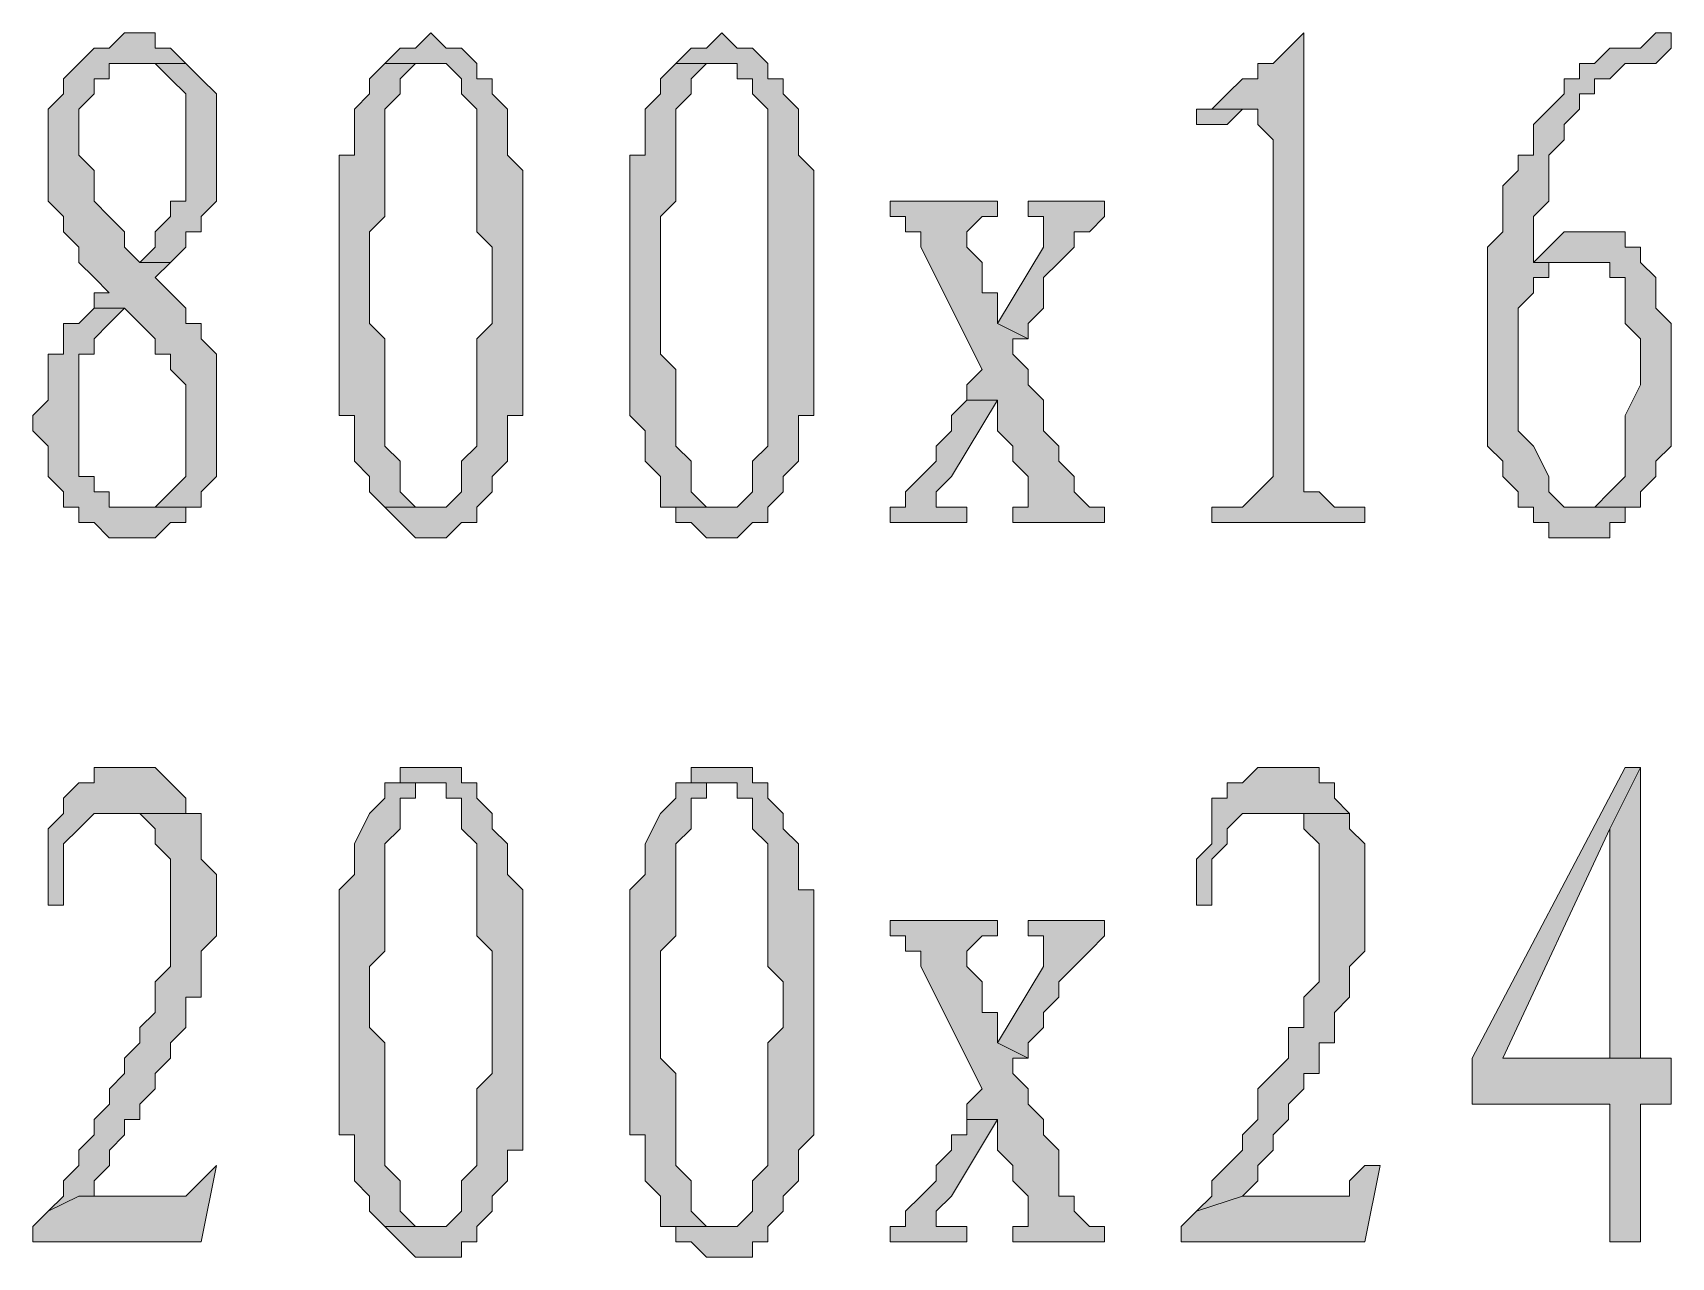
# Model space of a CAD drawing. Header units: millimetres. Extents: x 6 to 291, y 4 to 206.
# Drawn here: x 247.1 to 251.629, y 139.023 to 142.409 of the extents above; entities that cross this region are included whole.
import ezdxf

# ---------------------------------------------------------------- set-up
doc = ezdxf.new("R2010")
doc.units = ezdxf.units.MM
doc.layers.add('C00-00-00', color=7, linetype='Continuous')

msp = doc.modelspace()

# ---------------------------------------------------------------- hatches: boundary and pattern name
at = {"layer": 'C00-00-00'}
h = msp.add_hatch(color=256, dxfattribs=at)
h.dxf.hatch_style = 2
h.paths.add_polyline_path([(247.395994, 142.409335), (247.353661, 142.409335), (247.311328, 142.367001), (247.268994, 142.367001), (247.226661, 142.324668), (247.184328, 142.282335), (247.184328, 142.240001), (247.141994, 142.197668), (247.141994, 141.986001), (247.141994, 141.943668), (247.184328, 141.901335), (247.184328, 141.859001), (247.226661, 141.816668), (247.226661, 141.774335), (247.268994, 141.732001), (247.311328, 141.689668), (247.268994, 141.689668), (247.268994, 141.647335), (247.353661, 141.647335), (247.395994, 141.605001), (247.438328, 141.562668), (247.438328, 141.520335), (247.480661, 141.520335), (247.480661, 141.478001), (247.522994, 141.435668), (247.522994, 141.393335), (247.522994, 141.351001), (247.522994, 141.181668), (247.480661, 141.139335), (247.438328, 141.097001), (247.395994, 141.097001), (247.522994, 141.097001), (247.565328, 141.097001), (247.565328, 141.139335), (247.607661, 141.181668), (247.607661, 141.224001), (247.607661, 141.266335), (247.607661, 141.393335), (247.607661, 141.435668), (247.607661, 141.478001), (247.607661, 141.520335), (247.565328, 141.562668), (247.565328, 141.605001), (247.522994, 141.605001), (247.522994, 141.647335), (247.480661, 141.689668), (247.438328, 141.732001), (247.480661, 141.774335), (247.395994, 141.774335), (247.353661, 141.816668), (247.353661, 141.859001), (247.311328, 141.901335), (247.268994, 141.943668), (247.268994, 141.986001), (247.268994, 142.028335), (247.226661, 142.070668), (247.226661, 142.197668), (247.268994, 142.240001), (247.268994, 142.282335), (247.311328, 142.282335), (247.311328, 142.324668), (247.353661, 142.324668), (247.395994, 142.324668), (247.522994, 142.324668), (247.480661, 142.367001), (247.438328, 142.367001), (247.438328, 142.409335)])
h = msp.add_hatch(color=256, dxfattribs=at)
h.dxf.hatch_style = 2
h.paths.add_polyline_path([(248.200338, 142.409335), (248.158004, 142.367001), (248.115671, 142.367001), (248.073338, 142.324668), (248.242671, 142.324668), (248.285004, 142.282335), (248.285004, 142.240001), (248.327338, 142.197668), (248.327338, 142.113001), (248.327338, 141.859001), (248.369671, 141.816668), (248.369671, 141.689668), (248.369671, 141.605001), (248.327338, 141.562668), (248.327338, 141.351001), (248.327338, 141.308668), (248.327338, 141.266335), (248.285004, 141.224001), (248.285004, 141.181668), (248.285004, 141.139335), (248.242671, 141.097001), (248.073338, 141.097001), (248.115671, 141.054668), (248.158004, 141.012335), (248.242671, 141.012335), (248.285004, 141.054668), (248.327338, 141.054668), (248.327338, 141.097001), (248.369671, 141.139335), (248.369671, 141.181668), (248.412004, 141.224001), (248.412004, 141.266335), (248.412004, 141.351001), (248.454338, 141.351001), (248.454338, 141.435668), (248.454338, 141.478001), (248.454338, 141.901335), (248.454338, 141.943668), (248.454338, 142.028335), (248.412004, 142.070668), (248.412004, 142.155335), (248.412004, 142.197668), (248.369671, 142.240001), (248.369671, 142.282335), (248.327338, 142.282335), (248.327338, 142.324668), (248.285004, 142.367001), (248.242671, 142.367001)])
h = msp.add_hatch(color=256, dxfattribs=at)
h.dxf.hatch_style = 2
h.paths.add_polyline_path([(249.004665, 142.409335), (248.962332, 142.367001), (248.919999, 142.367001), (248.877665, 142.324668), (249.046999, 142.324668), (249.046999, 142.282335), (249.089332, 142.282335), (249.089332, 142.240001), (249.131665, 142.197668), (249.131665, 142.113001), (249.131665, 142.070668), (249.131665, 141.689668), (249.131665, 141.351001), (249.131665, 141.308668), (249.131665, 141.266335), (249.089332, 141.224001), (249.089332, 141.181668), (249.089332, 141.139335), (249.046999, 141.097001), (249.004665, 141.097001), (248.877665, 141.097001), (248.877665, 141.054668), (248.919999, 141.054668), (248.962332, 141.012335), (249.046999, 141.012335), (249.089332, 141.054668), (249.131665, 141.054668), (249.131665, 141.097001), (249.173999, 141.139335), (249.173999, 141.181668), (249.216332, 141.224001), (249.216332, 141.266335), (249.216332, 141.351001), (249.258665, 141.351001), (249.258665, 141.435668), (249.258665, 141.478001), (249.258665, 141.901335), (249.258665, 141.943668), (249.258665, 142.028335), (249.216332, 142.070668), (249.216332, 142.155335), (249.216332, 142.197668), (249.173999, 142.240001), (249.173999, 142.282335), (249.131665, 142.282335), (249.131665, 142.324668), (249.089332, 142.367001), (249.046999, 142.367001)])
h = msp.add_hatch(color=256, dxfattribs=at)
h.dxf.hatch_style = 2
h.paths.add_polyline_path([(250.613337, 142.409335), (250.571003, 142.367001), (250.52867, 142.324668), (250.486337, 142.324668), (250.486337, 142.282335), (250.444003, 142.282335), (250.40167, 142.240001), (250.359337, 142.197668), (250.317003, 142.197668), (250.444003, 142.197668), (250.486337, 142.197668), (250.486337, 142.155335), (250.52867, 142.113001), (250.52867, 141.181668), (250.486337, 141.139335), (250.444003, 141.097001), (250.40167, 141.097001), (250.359337, 141.097001), (250.359337, 141.054668), (250.78267, 141.054668), (250.78267, 141.097001), (250.740337, 141.097001), (250.698003, 141.097001), (250.65567, 141.139335), (250.613337, 141.139335), (250.613337, 141.181668)])
h = msp.add_hatch(color=256, dxfattribs=at)
h.dxf.hatch_style = 2
h.paths.add_polyline_path([(251.629328, 142.409335), (251.586994, 142.409335), (251.544661, 142.367001), (251.502328, 142.367001), (251.459994, 142.367001), (251.417661, 142.324668), (251.375328, 142.324668), (251.375328, 142.282335), (251.332994, 142.282335), (251.332994, 142.240001), (251.290661, 142.197668), (251.248328, 142.155335), (251.248328, 142.113001), (251.248328, 142.070668), (251.205994, 142.070668), (251.205994, 142.028335), (251.163661, 141.986001), (251.163661, 141.943668), (251.163661, 141.901335), (251.163661, 141.859001), (251.121328, 141.816668), (251.121328, 141.774335), (251.121328, 141.732001), (251.121328, 141.689668), (251.121328, 141.393335), (251.121328, 141.351001), (251.121328, 141.266335), (251.163661, 141.224001), (251.163661, 141.181668), (251.205994, 141.139335), (251.205994, 141.097001), (251.248328, 141.097001), (251.248328, 141.054668), (251.290661, 141.054668), (251.290661, 141.012335), (251.459994, 141.012335), (251.459994, 141.054668), (251.502328, 141.054668), (251.502328, 141.097001), (251.375328, 141.097001), (251.332994, 141.097001), (251.290661, 141.139335), (251.290661, 141.181668), (251.248328, 141.266335), (251.205994, 141.308668), (251.205994, 141.647335), (251.248328, 141.689668), (251.248328, 141.732001), (251.290661, 141.732001), (251.290661, 141.774335), (251.417661, 141.774335), (251.248328, 141.774335), (251.248328, 141.816668), (251.248328, 141.859001), (251.248328, 141.901335), (251.290661, 141.943668), (251.290661, 141.986001), (251.290661, 142.028335), (251.290661, 142.070668), (251.332994, 142.113001), (251.332994, 142.155335), (251.375328, 142.197668), (251.375328, 142.240001), (251.417661, 142.240001), (251.417661, 142.282335), (251.459994, 142.282335), (251.502328, 142.324668), (251.544661, 142.324668), (251.586994, 142.324668), (251.629328, 142.367001)])
h = msp.add_hatch(color=256, dxfattribs=at)
h.dxf.hatch_style = 2
h.paths.add_polyline_path([(247.523005, 142.32467), (247.396005, 142.32467), (247.438339, 142.32467), (247.480672, 142.282337), (247.523005, 142.240004), (247.523005, 142.19767), (247.523005, 142.155337), (247.523005, 142.028337), (247.523005, 141.94367), (247.480672, 141.94367), (247.480672, 141.901337), (247.438339, 141.859004), (247.438339, 141.81667), (247.396005, 141.774337), (247.480672, 141.774337), (247.523005, 141.81667), (247.523005, 141.859004), (247.565339, 141.859004), (247.565339, 141.901337), (247.607672, 141.94367), (247.607672, 141.986004), (247.607672, 142.028337), (247.607672, 142.155337), (247.607672, 142.19767), (247.607672, 142.240004), (247.565339, 142.282337)])
h = msp.add_hatch(color=256, dxfattribs=at)
h.dxf.hatch_style = 2
h.paths.add_polyline_path([(248.073327, 142.32467), (248.030994, 142.282337), (248.030994, 142.240004), (247.98866, 142.19767), (247.98866, 142.155337), (247.98866, 142.113004), (247.98866, 142.07067), (247.946327, 142.07067), (247.946327, 141.94367), (247.946327, 141.901337), (247.946327, 141.520337), (247.946327, 141.478004), (247.946327, 141.351004), (247.98866, 141.351004), (247.98866, 141.266337), (247.98866, 141.224004), (248.030994, 141.18167), (248.030994, 141.139337), (248.073327, 141.097004), (248.200327, 141.097004), (248.157994, 141.097004), (248.11566, 141.139337), (248.11566, 141.18167), (248.11566, 141.224004), (248.073327, 141.266337), (248.073327, 141.30867), (248.073327, 141.351004), (248.073327, 141.56267), (248.030994, 141.605004), (248.030994, 141.859004), (248.073327, 141.901337), (248.073327, 142.07067), (248.073327, 142.113004), (248.073327, 142.19767), (248.11566, 142.240004), (248.11566, 142.282337), (248.157994, 142.32467), (248.200327, 142.32467)])
h = msp.add_hatch(color=256, dxfattribs=at)
h.dxf.hatch_style = 2
h.paths.add_polyline_path([(248.877671, 142.32467), (248.835337, 142.282337), (248.835337, 142.240004), (248.793004, 142.19767), (248.793004, 142.155337), (248.793004, 142.07067), (248.750671, 142.07067), (248.750671, 141.986004), (248.750671, 141.94367), (248.750671, 141.478004), (248.750671, 141.43567), (248.750671, 141.351004), (248.793004, 141.30867), (248.793004, 141.266337), (248.793004, 141.224004), (248.835337, 141.18167), (248.835337, 141.139337), (248.835337, 141.097004), (248.877671, 141.097004), (249.004671, 141.097004), (248.962337, 141.097004), (248.920004, 141.139337), (248.920004, 141.18167), (248.920004, 141.224004), (248.877671, 141.266337), (248.877671, 141.30867), (248.877671, 141.478004), (248.835337, 141.520337), (248.835337, 141.901337), (248.877671, 141.94367), (248.877671, 142.113004), (248.877671, 142.155337), (248.877671, 142.19767), (248.920004, 142.240004), (248.920004, 142.282337), (248.962337, 142.32467), (249.004671, 142.32467)])
h = msp.add_hatch(color=256, dxfattribs=at)
h.dxf.hatch_style = 2
h.paths.add_polyline_path([(250.317004, 142.197667), (250.317004, 142.155334), (250.401671, 142.155334), (250.444004, 142.197667)])
h = msp.add_hatch(color=256, dxfattribs=at)
h.dxf.hatch_style = 2
h.paths.add_polyline_path([(249.766667, 141.943669), (249.470333, 141.943669), (249.470333, 141.901336), (249.512667, 141.901336), (249.512667, 141.859003), (249.555, 141.859003), (249.555, 141.816669), (249.724333, 141.478003), (249.682, 141.435669), (249.682, 141.393336), (249.766667, 141.393336), (249.766667, 141.308669), (249.809, 141.266336), (249.809, 141.224003), (249.851333, 141.181669), (249.851333, 141.139336), (249.851333, 141.097003), (249.809, 141.097003), (249.809, 141.054669), (250.063, 141.054669), (250.063, 141.097003), (250.020667, 141.097003), (249.978333, 141.139336), (249.978333, 141.181669), (249.936, 141.224003), (249.936, 141.266336), (249.893667, 141.308669), (249.893667, 141.351003), (249.893667, 141.393336), (249.851333, 141.435669), (249.851333, 141.478003), (249.809, 141.520336), (249.809, 141.562669), (249.851333, 141.562669), (249.766667, 141.605003), (249.766667, 141.647336), (249.766667, 141.689669), (249.724333, 141.689669), (249.724333, 141.732003), (249.724333, 141.774336), (249.682, 141.816669), (249.682, 141.859003), (249.724333, 141.901336), (249.766667, 141.901336)])
h = msp.add_hatch(color=256, dxfattribs=at)
h.dxf.hatch_style = 2
h.paths.add_polyline_path([(250.062999, 141.943669), (249.851332, 141.943669), (249.851332, 141.901336), (249.893665, 141.901336), (249.893665, 141.859003), (249.893665, 141.816669), (249.766665, 141.605003), (249.851332, 141.562669), (249.851332, 141.605003), (249.893665, 141.647336), (249.893665, 141.689669), (249.893665, 141.732003), (249.935999, 141.774336), (249.978332, 141.816669), (249.978332, 141.859003), (250.020665, 141.859003), (250.062999, 141.901336)])
h = msp.add_hatch(color=256, dxfattribs=at)
h.dxf.hatch_style = 2
h.paths.add_polyline_path([(251.417664, 141.859001), (251.332997, 141.859001), (251.290664, 141.816668), (251.248331, 141.774334), (251.459997, 141.774334), (251.459997, 141.732001), (251.502331, 141.732001), (251.502331, 141.689668), (251.502331, 141.605001), (251.544664, 141.562668), (251.544664, 141.435668), (251.502331, 141.351001), (251.502331, 141.224001), (251.502331, 141.181668), (251.459997, 141.139334), (251.417664, 141.097001), (251.375331, 141.097001), (251.502331, 141.097001), (251.544664, 141.097001), (251.544664, 141.139334), (251.586997, 141.181668), (251.586997, 141.224001), (251.629331, 141.266334), (251.629331, 141.605001), (251.586997, 141.647334), (251.586997, 141.689668), (251.586997, 141.732001), (251.544664, 141.774334), (251.544664, 141.816668), (251.502331, 141.816668), (251.502331, 141.859001)])
h = msp.add_hatch(color=256, dxfattribs=at)
h.dxf.hatch_style = 2
h.paths.add_polyline_path([(247.268999, 141.647337), (247.226666, 141.605004), (247.184333, 141.605004), (247.184333, 141.562671), (247.184333, 141.520337), (247.141999, 141.520337), (247.141999, 141.478004), (247.141999, 141.393337), (247.099666, 141.351004), (247.099666, 141.308671), (247.141999, 141.266337), (247.141999, 141.224004), (247.141999, 141.181671), (247.184333, 141.139337), (247.184333, 141.097004), (247.226666, 141.097004), (247.226666, 141.054671), (247.268999, 141.054671), (247.311333, 141.012337), (247.395999, 141.012337), (247.438333, 141.012337), (247.480666, 141.054671), (247.522999, 141.054671), (247.522999, 141.097004), (247.395999, 141.097004), (247.353666, 141.097004), (247.311333, 141.097004), (247.311333, 141.139337), (247.268999, 141.139337), (247.268999, 141.181671), (247.226666, 141.181671), (247.226666, 141.224004), (247.226666, 141.266337), (247.226666, 141.435671), (247.226666, 141.478004), (247.226666, 141.520337), (247.268999, 141.520337), (247.268999, 141.562671), (247.311333, 141.605004), (247.353666, 141.647337)])
h = msp.add_hatch(color=256, dxfattribs=at)
h.dxf.hatch_style = 2
h.paths.add_polyline_path([(249.681998, 141.39334), (249.639665, 141.351006), (249.639665, 141.308673), (249.597331, 141.26634), (249.597331, 141.224006), (249.554998, 141.181673), (249.512665, 141.13934), (249.512665, 141.097006), (249.470331, 141.097006), (249.470331, 141.054673), (249.681998, 141.054673), (249.681998, 141.097006), (249.639665, 141.097006), (249.597331, 141.097006), (249.597331, 141.13934), (249.639665, 141.181673), (249.766665, 141.39334)])
h = msp.add_hatch(color=256, dxfattribs=at)
h.dxf.hatch_style = 2
h.paths.add_polyline_path([(247.395994, 140.377333), (247.353661, 140.377333), (247.311328, 140.377333), (247.268994, 140.377333), (247.268994, 140.334999), (247.226661, 140.334999), (247.184328, 140.292666), (247.184328, 140.250333), (247.141994, 140.207999), (247.141994, 140.123333), (247.141994, 140.080999), (247.141994, 139.996333), (247.184328, 139.996333), (247.184328, 140.080999), (247.184328, 140.123333), (247.184328, 140.165666), (247.226661, 140.207999), (247.268994, 140.250333), (247.311328, 140.250333), (247.353661, 140.250333), (247.522994, 140.250333), (247.522994, 140.292666), (247.480661, 140.334999), (247.438328, 140.377333)])
h = msp.add_hatch(color=256, dxfattribs=at)
h.dxf.hatch_style = 2
h.paths.add_polyline_path([(248.200338, 140.377333), (248.115671, 140.377333), (248.115671, 140.334999), (248.073338, 140.334999), (248.242671, 140.334999), (248.242671, 140.292666), (248.285004, 140.292666), (248.285004, 140.250333), (248.285004, 140.207999), (248.327338, 140.165666), (248.327338, 140.123333), (248.327338, 140.080999), (248.327338, 139.911666), (248.369671, 139.869333), (248.369671, 139.699999), (248.369671, 139.530666), (248.327338, 139.488333), (248.327338, 139.361333), (248.327338, 139.318999), (248.327338, 139.276666), (248.285004, 139.234333), (248.285004, 139.191999), (248.285004, 139.149666), (248.242671, 139.107333), (248.073338, 139.107333), (248.115671, 139.064999), (248.158004, 139.022666), (248.285004, 139.022666), (248.285004, 139.064999), (248.327338, 139.064999), (248.327338, 139.107333), (248.369671, 139.149666), (248.369671, 139.191999), (248.412004, 139.234333), (248.412004, 139.276666), (248.412004, 139.318999), (248.454338, 139.318999), (248.454338, 139.403666), (248.454338, 139.445999), (248.454338, 139.911666), (248.454338, 139.953999), (248.454338, 140.038666), (248.412004, 140.080999), (248.412004, 140.123333), (248.412004, 140.165666), (248.369671, 140.207999), (248.369671, 140.250333), (248.327338, 140.292666), (248.327338, 140.334999), (248.285004, 140.334999), (248.285004, 140.377333)])
h = msp.add_hatch(color=256, dxfattribs=at)
h.dxf.hatch_style = 2
h.paths.add_polyline_path([(249.004665, 140.377333), (248.919999, 140.377333), (248.919999, 140.334999), (248.877665, 140.334999), (249.046999, 140.334999), (249.046999, 140.292666), (249.089332, 140.292666), (249.089332, 140.250333), (249.089332, 140.207999), (249.131665, 140.165666), (249.131665, 140.123333), (249.131665, 140.080999), (249.131665, 139.826999), (249.173999, 139.784666), (249.173999, 139.699999), (249.173999, 139.657666), (249.131665, 139.615333), (249.131665, 139.361333), (249.131665, 139.318999), (249.131665, 139.276666), (249.089332, 139.234333), (249.089332, 139.191999), (249.089332, 139.149666), (249.046999, 139.107333), (249.004665, 139.107333), (248.877665, 139.107333), (248.877665, 139.064999), (248.919999, 139.064999), (248.962332, 139.022666), (249.089332, 139.022666), (249.089332, 139.064999), (249.131665, 139.064999), (249.131665, 139.107333), (249.173999, 139.149666), (249.173999, 139.191999), (249.216332, 139.234333), (249.216332, 139.276666), (249.216332, 139.318999), (249.258665, 139.361333), (249.258665, 139.445999), (249.258665, 139.488333), (249.258665, 139.911666), (249.258665, 139.953999), (249.258665, 140.038666), (249.216332, 140.038666), (249.216332, 140.123333), (249.216332, 140.165666), (249.173999, 140.207999), (249.173999, 140.250333), (249.131665, 140.292666), (249.131665, 140.334999), (249.089332, 140.334999), (249.089332, 140.377333)])
h = msp.add_hatch(color=256, dxfattribs=at)
h.dxf.hatch_style = 2
h.paths.add_polyline_path([(250.570994, 140.377333), (250.528661, 140.377333), (250.486328, 140.377333), (250.443994, 140.334999), (250.401661, 140.334999), (250.401661, 140.292666), (250.359328, 140.292666), (250.359328, 140.250333), (250.359328, 140.165666), (250.316994, 140.123333), (250.316994, 139.996333), (250.359328, 139.996333), (250.359328, 140.038666), (250.359328, 140.123333), (250.401661, 140.165666), (250.401661, 140.207999), (250.443994, 140.250333), (250.486328, 140.250333), (250.528661, 140.250333), (250.740328, 140.250333), (250.697994, 140.292666), (250.697994, 140.334999), (250.655661, 140.334999), (250.655661, 140.377333), (250.613328, 140.377333)])
h = msp.add_hatch(color=256, dxfattribs=at)
h.dxf.hatch_style = 2
h.paths.add_polyline_path([(251.544659, 140.377333), (251.502326, 140.377333), (251.078992, 139.572999), (251.078992, 139.445999), (251.459992, 139.445999), (251.459992, 139.064999), (251.544659, 139.064999), (251.544659, 139.445999), (251.629326, 139.445999), (251.629326, 139.572999), (251.544659, 139.572999), (251.163659, 139.572999), (251.459992, 140.207999)])
h = msp.add_hatch(color=256, dxfattribs=at)
h.dxf.hatch_style = 2
h.paths.add_polyline_path([(251.544659, 140.377333), (251.460006, 140.208004), (251.460006, 139.573005), (251.163674, 139.573005), (251.544659, 139.573005)])
h = msp.add_hatch(color=256, dxfattribs=at)
h.dxf.hatch_style = 2
h.paths.add_polyline_path([(248.073327, 140.335006), (248.073327, 140.292673), (248.030994, 140.25034), (247.98866, 140.165673), (247.98866, 140.12334), (247.98866, 140.081006), (247.946327, 140.038673), (247.946327, 139.954006), (247.946327, 139.911673), (247.946327, 139.530673), (247.946327, 139.48834), (247.946327, 139.36134), (247.98866, 139.36134), (247.98866, 139.276673), (247.98866, 139.23434), (248.030994, 139.192006), (248.030994, 139.149673), (248.073327, 139.10734), (248.200327, 139.10734), (248.157994, 139.10734), (248.11566, 139.149673), (248.11566, 139.192006), (248.11566, 139.23434), (248.073327, 139.276673), (248.073327, 139.319006), (248.073327, 139.36134), (248.073327, 139.61534), (248.030994, 139.657673), (248.030994, 139.827006), (248.073327, 139.86934), (248.073327, 140.081006), (248.073327, 140.12334), (248.073327, 140.165673), (248.11566, 140.208006), (248.11566, 140.25034), (248.11566, 140.292673), (248.157994, 140.292673), (248.157994, 140.335006), (248.200327, 140.335006)])
h = msp.add_hatch(color=256, dxfattribs=at)
h.dxf.hatch_style = 2
h.paths.add_polyline_path([(248.877671, 140.335006), (248.877671, 140.292673), (248.835337, 140.25034), (248.793004, 140.165673), (248.793004, 140.12334), (248.793004, 140.081006), (248.750671, 140.038673), (248.750671, 139.954006), (248.750671, 139.911673), (248.750671, 139.48834), (248.750671, 139.446006), (248.750671, 139.36134), (248.793004, 139.36134), (248.793004, 139.276673), (248.793004, 139.23434), (248.835337, 139.192006), (248.835337, 139.149673), (248.835337, 139.10734), (248.877671, 139.10734), (249.004671, 139.10734), (248.962337, 139.10734), (248.920004, 139.149673), (248.920004, 139.192006), (248.920004, 139.23434), (248.877671, 139.276673), (248.877671, 139.319006), (248.877671, 139.530673), (248.835337, 139.573006), (248.835337, 139.86934), (248.877671, 139.911673), (248.877671, 140.081006), (248.877671, 140.12334), (248.877671, 140.165673), (248.920004, 140.208006), (248.920004, 140.25034), (248.920004, 140.292673), (248.962337, 140.292673), (248.962337, 140.335006), (249.004671, 140.335006)])
h = msp.add_hatch(color=256, dxfattribs=at)
h.dxf.hatch_style = 2
h.paths.add_polyline_path([(247.523005, 140.250338), (247.353672, 140.250338), (247.396005, 140.250338), (247.438339, 140.208004), (247.438339, 140.165671), (247.480672, 140.123338), (247.480672, 140.038671), (247.480672, 139.996338), (247.480672, 139.911671), (247.480672, 139.827004), (247.438339, 139.784671), (247.438339, 139.742338), (247.438339, 139.700004), (247.396005, 139.657671), (247.396005, 139.615338), (247.353672, 139.573004), (247.353672, 139.530671), (247.311339, 139.488338), (247.311339, 139.446004), (247.269005, 139.403671), (247.269005, 139.361338), (247.226672, 139.319004), (247.226672, 139.276671), (247.184339, 139.234338), (247.184339, 139.192004), (247.142005, 139.149671), (247.226672, 139.192004), (247.269005, 139.192004), (247.269005, 139.234338), (247.311339, 139.276671), (247.311339, 139.319004), (247.353672, 139.361338), (247.353672, 139.403671), (247.396005, 139.403671), (247.396005, 139.446004), (247.438339, 139.488338), (247.438339, 139.530671), (247.480672, 139.573004), (247.480672, 139.615338), (247.523005, 139.657671), (247.523005, 139.700004), (247.523005, 139.742338), (247.565339, 139.742338), (247.565339, 139.784671), (247.565339, 139.827004), (247.565339, 139.869338), (247.607672, 139.911671), (247.607672, 140.081004), (247.565339, 140.123338), (247.565339, 140.208004), (247.565339, 140.250338)])
h = msp.add_hatch(color=256, dxfattribs=at)
h.dxf.hatch_style = 2
h.paths.add_polyline_path([(250.740331, 140.250338), (250.528665, 140.250338), (250.570998, 140.250338), (250.613331, 140.250338), (250.613331, 140.208004), (250.655665, 140.165671), (250.655665, 140.123338), (250.655665, 140.081004), (250.655665, 139.869338), (250.655665, 139.827004), (250.655665, 139.784671), (250.613331, 139.742338), (250.613331, 139.700004), (250.613331, 139.657671), (250.570998, 139.657671), (250.570998, 139.615338), (250.570998, 139.573004), (250.528665, 139.530671), (250.486331, 139.488338), (250.486331, 139.446004), (250.486331, 139.403671), (250.443998, 139.361338), (250.443998, 139.319004), (250.401665, 139.276671), (250.359331, 139.234338), (250.359331, 139.192004), (250.316998, 139.149671), (250.443998, 139.192004), (250.486331, 139.234338), (250.486331, 139.276671), (250.528665, 139.319004), (250.528665, 139.361338), (250.570998, 139.403671), (250.570998, 139.446004), (250.613331, 139.488338), (250.613331, 139.530671), (250.655665, 139.530671), (250.655665, 139.573004), (250.655665, 139.615338), (250.697998, 139.615338), (250.697998, 139.657671), (250.697998, 139.700004), (250.740331, 139.742338), (250.740331, 139.784671), (250.740331, 139.827004), (250.782665, 139.869338), (250.782665, 139.996338), (250.782665, 140.038671), (250.782665, 140.165671), (250.740331, 140.208004)])
h = msp.add_hatch(color=256, dxfattribs=at)
h.dxf.hatch_style = 2
h.paths.add_polyline_path([(249.766667, 139.954006), (249.470333, 139.954006), (249.470333, 139.911672), (249.512667, 139.911672), (249.512667, 139.869339), (249.555, 139.869339), (249.555, 139.827006), (249.724333, 139.488339), (249.682, 139.446006), (249.682, 139.403672), (249.766667, 139.403672), (249.766667, 139.319006), (249.809, 139.276672), (249.809, 139.234339), (249.851333, 139.192006), (249.851333, 139.149672), (249.851333, 139.107339), (249.809, 139.107339), (249.809, 139.065006), (250.063, 139.065006), (250.063, 139.107339), (250.020667, 139.107339), (249.978333, 139.149672), (249.978333, 139.192006), (249.936, 139.192006), (249.936, 139.234339), (249.936, 139.276672), (249.936, 139.319006), (249.893667, 139.361339), (249.893667, 139.403672), (249.851333, 139.446006), (249.851333, 139.488339), (249.809, 139.530672), (249.809, 139.573006), (249.851333, 139.573006), (249.766667, 139.615339), (249.766667, 139.657672), (249.766667, 139.700006), (249.724333, 139.700006), (249.724333, 139.742339), (249.724333, 139.784672), (249.682, 139.827006), (249.682, 139.869339), (249.724333, 139.911672), (249.766667, 139.911672)])
h = msp.add_hatch(color=256, dxfattribs=at)
h.dxf.hatch_style = 2
h.paths.add_polyline_path([(250.062999, 139.954006), (249.851332, 139.954006), (249.851332, 139.911672), (249.893665, 139.911672), (249.893665, 139.869339), (249.893665, 139.827006), (249.766665, 139.615339), (249.851332, 139.573006), (249.851332, 139.615339), (249.893665, 139.657672), (249.893665, 139.700006), (249.935999, 139.742339), (249.935999, 139.784672), (249.978332, 139.827006), (250.020665, 139.869339), (250.062999, 139.911672)])
h = msp.add_hatch(color=256, dxfattribs=at)
h.dxf.hatch_style = 2
h.paths.add_polyline_path([(249.681998, 139.403668), (249.681998, 139.361334), (249.639665, 139.361334), (249.639665, 139.319001), (249.597331, 139.276668), (249.597331, 139.234334), (249.554998, 139.192001), (249.512665, 139.149668), (249.512665, 139.107334), (249.470331, 139.107334), (249.470331, 139.065001), (249.681998, 139.065001), (249.681998, 139.107334), (249.639665, 139.107334), (249.597331, 139.107334), (249.597331, 139.149668), (249.639665, 139.192001), (249.766665, 139.403668)])
h = msp.add_hatch(color=256, dxfattribs=at)
h.dxf.hatch_style = 2
h.paths.add_polyline_path([(247.607674, 139.276673), (247.56534, 139.23434), (247.523007, 139.192006), (247.480674, 139.192006), (247.226674, 139.192006), (247.142007, 139.149673), (247.099674, 139.10734), (247.099674, 139.065006), (247.56534, 139.065006)])
h = msp.add_hatch(color=256, dxfattribs=at)
h.dxf.hatch_style = 2
h.paths.add_polyline_path([(250.825, 139.276673), (250.782667, 139.276673), (250.740333, 139.23434), (250.740333, 139.192006), (250.698, 139.192006), (250.655667, 139.192006), (250.444, 139.192006), (250.317, 139.149673), (250.274667, 139.10734), (250.274667, 139.065006), (250.782667, 139.065006)])

# ---------------------------------------------------------------- linework, layer by layer
at = {"layer": 'C00-00-00', "lineweight": 13}
for points in [[(247.395994, 142.409335), (247.353661, 142.409335), (247.311328, 142.367001), (247.268994, 142.367001), (247.226661, 142.324668), (247.184328, 142.282335), (247.184328, 142.240001), (247.141994, 142.197668), (247.141994, 141.986001), (247.141994, 141.943668), (247.184328, 141.901335), (247.184328, 141.859001), (247.226661, 141.816668), (247.226661, 141.774335), (247.268994, 141.732001), (247.311328, 141.689668), (247.268994, 141.689668), (247.268994, 141.647335), (247.353661, 141.647335), (247.395994, 141.605001), (247.438328, 141.562668), (247.438328, 141.520335), (247.480661, 141.520335), (247.480661, 141.478001), (247.522994, 141.435668), (247.522994, 141.393335), (247.522994, 141.351001), (247.522994, 141.181668), (247.480661, 141.139335), (247.438328, 141.097001), (247.395994, 141.097001), (247.522994, 141.097001), (247.565328, 141.097001), (247.565328, 141.139335), (247.607661, 141.181668), (247.607661, 141.224001), (247.607661, 141.266335), (247.607661, 141.393335), (247.607661, 141.435668), (247.607661, 141.478001), (247.607661, 141.520335), (247.565328, 141.562668), (247.565328, 141.605001), (247.522994, 141.605001), (247.522994, 141.647335), (247.480661, 141.689668), (247.438328, 141.732001), (247.480661, 141.774335), (247.395994, 141.774335), (247.353661, 141.816668), (247.353661, 141.859001), (247.311328, 141.901335), (247.268994, 141.943668), (247.268994, 141.986001), (247.268994, 142.028335), (247.226661, 142.070668), (247.226661, 142.197668), (247.268994, 142.240001), (247.268994, 142.282335), (247.311328, 142.282335), (247.311328, 142.324668), (247.353661, 142.324668), (247.395994, 142.324668), (247.522994, 142.324668), (247.480661, 142.367001), (247.438328, 142.367001), (247.438328, 142.409335)], [(248.200338, 142.409335), (248.158004, 142.367001), (248.115671, 142.367001), (248.073338, 142.324668), (248.242671, 142.324668), (248.285004, 142.282335), (248.285004, 142.240001), (248.327338, 142.197668), (248.327338, 142.113001), (248.327338, 141.859001), (248.369671, 141.816668), (248.369671, 141.689668), (248.369671, 141.605001), (248.327338, 141.562668), (248.327338, 141.351001), (248.327338, 141.308668), (248.327338, 141.266335), (248.285004, 141.224001), (248.285004, 141.181668), (248.285004, 141.139335), (248.242671, 141.097001), (248.073338, 141.097001), (248.115671, 141.054668), (248.158004, 141.012335), (248.242671, 141.012335), (248.285004, 141.054668), (248.327338, 141.054668), (248.327338, 141.097001), (248.369671, 141.139335), (248.369671, 141.181668), (248.412004, 141.224001), (248.412004, 141.266335), (248.412004, 141.351001), (248.454338, 141.351001), (248.454338, 141.435668), (248.454338, 141.478001), (248.454338, 141.901335), (248.454338, 141.943668), (248.454338, 142.028335), (248.412004, 142.070668), (248.412004, 142.155335), (248.412004, 142.197668), (248.369671, 142.240001), (248.369671, 142.282335), (248.327338, 142.282335), (248.327338, 142.324668), (248.285004, 142.367001), (248.242671, 142.367001)], [(249.004665, 142.409335), (248.962332, 142.367001), (248.919999, 142.367001), (248.877665, 142.324668), (249.046999, 142.324668), (249.046999, 142.282335), (249.089332, 142.282335), (249.089332, 142.240001), (249.131665, 142.197668), (249.131665, 142.113001), (249.131665, 142.070668), (249.131665, 141.689668), (249.131665, 141.351001), (249.131665, 141.308668), (249.131665, 141.266335), (249.089332, 141.224001), (249.089332, 141.181668), (249.089332, 141.139335), (249.046999, 141.097001), (249.004665, 141.097001), (248.877665, 141.097001), (248.877665, 141.054668), (248.919999, 141.054668), (248.962332, 141.012335), (249.046999, 141.012335), (249.089332, 141.054668), (249.131665, 141.054668), (249.131665, 141.097001), (249.173999, 141.139335), (249.173999, 141.181668), (249.216332, 141.224001), (249.216332, 141.266335), (249.216332, 141.351001), (249.258665, 141.351001), (249.258665, 141.435668), (249.258665, 141.478001), (249.258665, 141.901335), (249.258665, 141.943668), (249.258665, 142.028335), (249.216332, 142.070668), (249.216332, 142.155335), (249.216332, 142.197668), (249.173999, 142.240001), (249.173999, 142.282335), (249.131665, 142.282335), (249.131665, 142.324668), (249.089332, 142.367001), (249.046999, 142.367001)], [(250.613337, 142.409335), (250.571003, 142.367001), (250.52867, 142.324668), (250.486337, 142.324668), (250.486337, 142.282335), (250.444003, 142.282335), (250.40167, 142.240001), (250.359337, 142.197668), (250.317003, 142.197668), (250.444003, 142.197668), (250.486337, 142.197668), (250.486337, 142.155335), (250.52867, 142.113001), (250.52867, 141.181668), (250.486337, 141.139335), (250.444003, 141.097001), (250.40167, 141.097001), (250.359337, 141.097001), (250.359337, 141.054668), (250.78267, 141.054668), (250.78267, 141.097001), (250.740337, 141.097001), (250.698003, 141.097001), (250.65567, 141.139335), (250.613337, 141.139335), (250.613337, 141.181668)], [(251.629328, 142.409335), (251.586994, 142.409335), (251.544661, 142.367001), (251.502328, 142.367001), (251.459994, 142.367001), (251.417661, 142.324668), (251.375328, 142.324668), (251.375328, 142.282335), (251.332994, 142.282335), (251.332994, 142.240001), (251.290661, 142.197668), (251.248328, 142.155335), (251.248328, 142.113001), (251.248328, 142.070668), (251.205994, 142.070668), (251.205994, 142.028335), (251.163661, 141.986001), (251.163661, 141.943668), (251.163661, 141.901335), (251.163661, 141.859001), (251.121328, 141.816668), (251.121328, 141.774335), (251.121328, 141.732001), (251.121328, 141.689668), (251.121328, 141.393335), (251.121328, 141.351001), (251.121328, 141.266335), (251.163661, 141.224001), (251.163661, 141.181668), (251.205994, 141.139335), (251.205994, 141.097001), (251.248328, 141.097001), (251.248328, 141.054668), (251.290661, 141.054668), (251.290661, 141.012335), (251.459994, 141.012335), (251.459994, 141.054668), (251.502328, 141.054668), (251.502328, 141.097001), (251.375328, 141.097001), (251.332994, 141.097001), (251.290661, 141.139335), (251.290661, 141.181668), (251.248328, 141.266335), (251.205994, 141.308668), (251.205994, 141.647335), (251.248328, 141.689668), (251.248328, 141.732001), (251.290661, 141.732001), (251.290661, 141.774335), (251.417661, 141.774335), (251.248328, 141.774335), (251.248328, 141.816668), (251.248328, 141.859001), (251.248328, 141.901335), (251.290661, 141.943668), (251.290661, 141.986001), (251.290661, 142.028335), (251.290661, 142.070668), (251.332994, 142.113001), (251.332994, 142.155335), (251.375328, 142.197668), (251.375328, 142.240001), (251.417661, 142.240001), (251.417661, 142.282335), (251.459994, 142.282335), (251.502328, 142.324668), (251.544661, 142.324668), (251.586994, 142.324668), (251.629328, 142.367001)], [(247.523005, 142.32467), (247.396005, 142.32467), (247.438339, 142.32467), (247.480672, 142.282337), (247.523005, 142.240004), (247.523005, 142.19767), (247.523005, 142.155337), (247.523005, 142.028337), (247.523005, 141.94367), (247.480672, 141.94367), (247.480672, 141.901337), (247.438339, 141.859004), (247.438339, 141.81667), (247.396005, 141.774337), (247.480672, 141.774337), (247.523005, 141.81667), (247.523005, 141.859004), (247.565339, 141.859004), (247.565339, 141.901337), (247.607672, 141.94367), (247.607672, 141.986004), (247.607672, 142.028337), (247.607672, 142.155337), (247.607672, 142.19767), (247.607672, 142.240004), (247.565339, 142.282337)], [(248.073327, 142.32467), (248.030994, 142.282337), (248.030994, 142.240004), (247.98866, 142.19767), (247.98866, 142.155337), (247.98866, 142.113004), (247.98866, 142.07067), (247.946327, 142.07067), (247.946327, 141.94367), (247.946327, 141.901337), (247.946327, 141.520337), (247.946327, 141.478004), (247.946327, 141.351004), (247.98866, 141.351004), (247.98866, 141.266337), (247.98866, 141.224004), (248.030994, 141.18167), (248.030994, 141.139337), (248.073327, 141.097004), (248.200327, 141.097004), (248.157994, 141.097004), (248.11566, 141.139337), (248.11566, 141.18167), (248.11566, 141.224004), (248.073327, 141.266337), (248.073327, 141.30867), (248.073327, 141.351004), (248.073327, 141.56267), (248.030994, 141.605004), (248.030994, 141.859004), (248.073327, 141.901337), (248.073327, 142.07067), (248.073327, 142.113004), (248.073327, 142.19767), (248.11566, 142.240004), (248.11566, 142.282337), (248.157994, 142.32467), (248.200327, 142.32467)], [(248.877671, 142.32467), (248.835337, 142.282337), (248.835337, 142.240004), (248.793004, 142.19767), (248.793004, 142.155337), (248.793004, 142.07067), (248.750671, 142.07067), (248.750671, 141.986004), (248.750671, 141.94367), (248.750671, 141.478004), (248.750671, 141.43567), (248.750671, 141.351004), (248.793004, 141.30867), (248.793004, 141.266337), (248.793004, 141.224004), (248.835337, 141.18167), (248.835337, 141.139337), (248.835337, 141.097004), (248.877671, 141.097004), (249.004671, 141.097004), (248.962337, 141.097004), (248.920004, 141.139337), (248.920004, 141.18167), (248.920004, 141.224004), (248.877671, 141.266337), (248.877671, 141.30867), (248.877671, 141.478004), (248.835337, 141.520337), (248.835337, 141.901337), (248.877671, 141.94367), (248.877671, 142.113004), (248.877671, 142.155337), (248.877671, 142.19767), (248.920004, 142.240004), (248.920004, 142.282337), (248.962337, 142.32467), (249.004671, 142.32467)], [(250.317004, 142.197667), (250.317004, 142.155334), (250.401671, 142.155334), (250.444004, 142.197667)], [(249.766667, 141.943669), (249.470333, 141.943669), (249.470333, 141.901336), (249.512667, 141.901336), (249.512667, 141.859003), (249.555, 141.859003), (249.555, 141.816669), (249.724333, 141.478003), (249.682, 141.435669), (249.682, 141.393336), (249.766667, 141.393336), (249.766667, 141.308669), (249.809, 141.266336), (249.809, 141.224003), (249.851333, 141.181669), (249.851333, 141.139336), (249.851333, 141.097003), (249.809, 141.097003), (249.809, 141.054669), (250.063, 141.054669), (250.063, 141.097003), (250.020667, 141.097003), (249.978333, 141.139336), (249.978333, 141.181669), (249.936, 141.224003), (249.936, 141.266336), (249.893667, 141.308669), (249.893667, 141.351003), (249.893667, 141.393336), (249.851333, 141.435669), (249.851333, 141.478003), (249.809, 141.520336), (249.809, 141.562669), (249.851333, 141.562669), (249.766667, 141.605003), (249.766667, 141.647336), (249.766667, 141.689669), (249.724333, 141.689669), (249.724333, 141.732003), (249.724333, 141.774336), (249.682, 141.816669), (249.682, 141.859003), (249.724333, 141.901336), (249.766667, 141.901336)], [(250.062999, 141.943669), (249.851332, 141.943669), (249.851332, 141.901336), (249.893665, 141.901336), (249.893665, 141.859003), (249.893665, 141.816669), (249.766665, 141.605003), (249.851332, 141.562669), (249.851332, 141.605003), (249.893665, 141.647336), (249.893665, 141.689669), (249.893665, 141.732003), (249.935999, 141.774336), (249.978332, 141.816669), (249.978332, 141.859003), (250.020665, 141.859003), (250.062999, 141.901336)], [(251.417664, 141.859001), (251.332997, 141.859001), (251.290664, 141.816668), (251.248331, 141.774334), (251.459997, 141.774334), (251.459997, 141.732001), (251.502331, 141.732001), (251.502331, 141.689668), (251.502331, 141.605001), (251.544664, 141.562668), (251.544664, 141.435668), (251.502331, 141.351001), (251.502331, 141.224001), (251.502331, 141.181668), (251.459997, 141.139334), (251.417664, 141.097001), (251.375331, 141.097001), (251.502331, 141.097001), (251.544664, 141.097001), (251.544664, 141.139334), (251.586997, 141.181668), (251.586997, 141.224001), (251.629331, 141.266334), (251.629331, 141.605001), (251.586997, 141.647334), (251.586997, 141.689668), (251.586997, 141.732001), (251.544664, 141.774334), (251.544664, 141.816668), (251.502331, 141.816668), (251.502331, 141.859001)], [(247.268999, 141.647337), (247.226666, 141.605004), (247.184333, 141.605004), (247.184333, 141.562671), (247.184333, 141.520337), (247.141999, 141.520337), (247.141999, 141.478004), (247.141999, 141.393337), (247.099666, 141.351004), (247.099666, 141.308671), (247.141999, 141.266337), (247.141999, 141.224004), (247.141999, 141.181671), (247.184333, 141.139337), (247.184333, 141.097004), (247.226666, 141.097004), (247.226666, 141.054671), (247.268999, 141.054671), (247.311333, 141.012337), (247.395999, 141.012337), (247.438333, 141.012337), (247.480666, 141.054671), (247.522999, 141.054671), (247.522999, 141.097004), (247.395999, 141.097004), (247.353666, 141.097004), (247.311333, 141.097004), (247.311333, 141.139337), (247.268999, 141.139337), (247.268999, 141.181671), (247.226666, 141.181671), (247.226666, 141.224004), (247.226666, 141.266337), (247.226666, 141.435671), (247.226666, 141.478004), (247.226666, 141.520337), (247.268999, 141.520337), (247.268999, 141.562671), (247.311333, 141.605004), (247.353666, 141.647337)], [(249.681998, 141.39334), (249.639665, 141.351006), (249.639665, 141.308673), (249.597331, 141.26634), (249.597331, 141.224006), (249.554998, 141.181673), (249.512665, 141.13934), (249.512665, 141.097006), (249.470331, 141.097006), (249.470331, 141.054673), (249.681998, 141.054673), (249.681998, 141.097006), (249.639665, 141.097006), (249.597331, 141.097006), (249.597331, 141.13934), (249.639665, 141.181673), (249.766665, 141.39334)], [(247.395994, 140.377333), (247.353661, 140.377333), (247.311328, 140.377333), (247.268994, 140.377333), (247.268994, 140.334999), (247.226661, 140.334999), (247.184328, 140.292666), (247.184328, 140.250333), (247.141994, 140.207999), (247.141994, 140.123333), (247.141994, 140.080999), (247.141994, 139.996333), (247.184328, 139.996333), (247.184328, 140.080999), (247.184328, 140.123333), (247.184328, 140.165666), (247.226661, 140.207999), (247.268994, 140.250333), (247.311328, 140.250333), (247.353661, 140.250333), (247.522994, 140.250333), (247.522994, 140.292666), (247.480661, 140.334999), (247.438328, 140.377333)], [(248.200338, 140.377333), (248.115671, 140.377333), (248.115671, 140.334999), (248.073338, 140.334999), (248.242671, 140.334999), (248.242671, 140.292666), (248.285004, 140.292666), (248.285004, 140.250333), (248.285004, 140.207999), (248.327338, 140.165666), (248.327338, 140.123333), (248.327338, 140.080999), (248.327338, 139.911666), (248.369671, 139.869333), (248.369671, 139.699999), (248.369671, 139.530666), (248.327338, 139.488333), (248.327338, 139.361333), (248.327338, 139.318999), (248.327338, 139.276666), (248.285004, 139.234333), (248.285004, 139.191999), (248.285004, 139.149666), (248.242671, 139.107333), (248.073338, 139.107333), (248.115671, 139.064999), (248.158004, 139.022666), (248.285004, 139.022666), (248.285004, 139.064999), (248.327338, 139.064999), (248.327338, 139.107333), (248.369671, 139.149666), (248.369671, 139.191999), (248.412004, 139.234333), (248.412004, 139.276666), (248.412004, 139.318999), (248.454338, 139.318999), (248.454338, 139.403666), (248.454338, 139.445999), (248.454338, 139.911666), (248.454338, 139.953999), (248.454338, 140.038666), (248.412004, 140.080999), (248.412004, 140.123333), (248.412004, 140.165666), (248.369671, 140.207999), (248.369671, 140.250333), (248.327338, 140.292666), (248.327338, 140.334999), (248.285004, 140.334999), (248.285004, 140.377333)], [(249.004665, 140.377333), (248.919999, 140.377333), (248.919999, 140.334999), (248.877665, 140.334999), (249.046999, 140.334999), (249.046999, 140.292666), (249.089332, 140.292666), (249.089332, 140.250333), (249.089332, 140.207999), (249.131665, 140.165666), (249.131665, 140.123333), (249.131665, 140.080999), (249.131665, 139.826999), (249.173999, 139.784666), (249.173999, 139.699999), (249.173999, 139.657666), (249.131665, 139.615333), (249.131665, 139.361333), (249.131665, 139.318999), (249.131665, 139.276666), (249.089332, 139.234333), (249.089332, 139.191999), (249.089332, 139.149666), (249.046999, 139.107333), (249.004665, 139.107333), (248.877665, 139.107333), (248.877665, 139.064999), (248.919999, 139.064999), (248.962332, 139.022666), (249.089332, 139.022666), (249.089332, 139.064999), (249.131665, 139.064999), (249.131665, 139.107333), (249.173999, 139.149666), (249.173999, 139.191999), (249.216332, 139.234333), (249.216332, 139.276666), (249.216332, 139.318999), (249.258665, 139.361333), (249.258665, 139.445999), (249.258665, 139.488333), (249.258665, 139.911666), (249.258665, 139.953999), (249.258665, 140.038666), (249.216332, 140.038666), (249.216332, 140.123333), (249.216332, 140.165666), (249.173999, 140.207999), (249.173999, 140.250333), (249.131665, 140.292666), (249.131665, 140.334999), (249.089332, 140.334999), (249.089332, 140.377333)], [(250.570994, 140.377333), (250.528661, 140.377333), (250.486328, 140.377333), (250.443994, 140.334999), (250.401661, 140.334999), (250.401661, 140.292666), (250.359328, 140.292666), (250.359328, 140.250333), (250.359328, 140.165666), (250.316994, 140.123333), (250.316994, 139.996333), (250.359328, 139.996333), (250.359328, 140.038666), (250.359328, 140.123333), (250.401661, 140.165666), (250.401661, 140.207999), (250.443994, 140.250333), (250.486328, 140.250333), (250.528661, 140.250333), (250.740328, 140.250333), (250.697994, 140.292666), (250.697994, 140.334999), (250.655661, 140.334999), (250.655661, 140.377333), (250.613328, 140.377333)], [(251.544659, 140.377333), (251.502326, 140.377333), (251.078992, 139.572999), (251.078992, 139.445999), (251.459992, 139.445999), (251.459992, 139.064999), (251.544659, 139.064999), (251.544659, 139.445999), (251.629326, 139.445999), (251.629326, 139.572999), (251.544659, 139.572999), (251.163659, 139.572999), (251.459992, 140.207999)], [(251.544659, 140.377333), (251.460006, 140.208004), (251.460006, 139.573005), (251.163674, 139.573005), (251.544659, 139.573005)], [(248.073327, 140.335006), (248.073327, 140.292673), (248.030994, 140.25034), (247.98866, 140.165673), (247.98866, 140.12334), (247.98866, 140.081006), (247.946327, 140.038673), (247.946327, 139.954006), (247.946327, 139.911673), (247.946327, 139.530673), (247.946327, 139.48834), (247.946327, 139.36134), (247.98866, 139.36134), (247.98866, 139.276673), (247.98866, 139.23434), (248.030994, 139.192006), (248.030994, 139.149673), (248.073327, 139.10734), (248.200327, 139.10734), (248.157994, 139.10734), (248.11566, 139.149673), (248.11566, 139.192006), (248.11566, 139.23434), (248.073327, 139.276673), (248.073327, 139.319006), (248.073327, 139.36134), (248.073327, 139.61534), (248.030994, 139.657673), (248.030994, 139.827006), (248.073327, 139.86934), (248.073327, 140.081006), (248.073327, 140.12334), (248.073327, 140.165673), (248.11566, 140.208006), (248.11566, 140.25034), (248.11566, 140.292673), (248.157994, 140.292673), (248.157994, 140.335006), (248.200327, 140.335006)], [(248.877671, 140.335006), (248.877671, 140.292673), (248.835337, 140.25034), (248.793004, 140.165673), (248.793004, 140.12334), (248.793004, 140.081006), (248.750671, 140.038673), (248.750671, 139.954006), (248.750671, 139.911673), (248.750671, 139.48834), (248.750671, 139.446006), (248.750671, 139.36134), (248.793004, 139.36134), (248.793004, 139.276673), (248.793004, 139.23434), (248.835337, 139.192006), (248.835337, 139.149673), (248.835337, 139.10734), (248.877671, 139.10734), (249.004671, 139.10734), (248.962337, 139.10734), (248.920004, 139.149673), (248.920004, 139.192006), (248.920004, 139.23434), (248.877671, 139.276673), (248.877671, 139.319006), (248.877671, 139.530673), (248.835337, 139.573006), (248.835337, 139.86934), (248.877671, 139.911673), (248.877671, 140.081006), (248.877671, 140.12334), (248.877671, 140.165673), (248.920004, 140.208006), (248.920004, 140.25034), (248.920004, 140.292673), (248.962337, 140.292673), (248.962337, 140.335006), (249.004671, 140.335006)], [(247.523005, 140.250338), (247.353672, 140.250338), (247.396005, 140.250338), (247.438339, 140.208004), (247.438339, 140.165671), (247.480672, 140.123338), (247.480672, 140.038671), (247.480672, 139.996338), (247.480672, 139.911671), (247.480672, 139.827004), (247.438339, 139.784671), (247.438339, 139.742338), (247.438339, 139.700004), (247.396005, 139.657671), (247.396005, 139.615338), (247.353672, 139.573004), (247.353672, 139.530671), (247.311339, 139.488338), (247.311339, 139.446004), (247.269005, 139.403671), (247.269005, 139.361338), (247.226672, 139.319004), (247.226672, 139.276671), (247.184339, 139.234338), (247.184339, 139.192004), (247.142005, 139.149671), (247.226672, 139.192004), (247.269005, 139.192004), (247.269005, 139.234338), (247.311339, 139.276671), (247.311339, 139.319004), (247.353672, 139.361338), (247.353672, 139.403671), (247.396005, 139.403671), (247.396005, 139.446004), (247.438339, 139.488338), (247.438339, 139.530671), (247.480672, 139.573004), (247.480672, 139.615338), (247.523005, 139.657671), (247.523005, 139.700004), (247.523005, 139.742338), (247.565339, 139.742338), (247.565339, 139.784671), (247.565339, 139.827004), (247.565339, 139.869338), (247.607672, 139.911671), (247.607672, 140.081004), (247.565339, 140.123338), (247.565339, 140.208004), (247.565339, 140.250338)], [(250.740331, 140.250338), (250.528665, 140.250338), (250.570998, 140.250338), (250.613331, 140.250338), (250.613331, 140.208004), (250.655665, 140.165671), (250.655665, 140.123338), (250.655665, 140.081004), (250.655665, 139.869338), (250.655665, 139.827004), (250.655665, 139.784671), (250.613331, 139.742338), (250.613331, 139.700004), (250.613331, 139.657671), (250.570998, 139.657671), (250.570998, 139.615338), (250.570998, 139.573004), (250.528665, 139.530671), (250.486331, 139.488338), (250.486331, 139.446004), (250.486331, 139.403671), (250.443998, 139.361338), (250.443998, 139.319004), (250.401665, 139.276671), (250.359331, 139.234338), (250.359331, 139.192004), (250.316998, 139.149671), (250.443998, 139.192004), (250.486331, 139.234338), (250.486331, 139.276671), (250.528665, 139.319004), (250.528665, 139.361338), (250.570998, 139.403671), (250.570998, 139.446004), (250.613331, 139.488338), (250.613331, 139.530671), (250.655665, 139.530671), (250.655665, 139.573004), (250.655665, 139.615338), (250.697998, 139.615338), (250.697998, 139.657671), (250.697998, 139.700004), (250.740331, 139.742338), (250.740331, 139.784671), (250.740331, 139.827004), (250.782665, 139.869338), (250.782665, 139.996338), (250.782665, 140.038671), (250.782665, 140.165671), (250.740331, 140.208004)], [(249.766667, 139.954006), (249.470333, 139.954006), (249.470333, 139.911672), (249.512667, 139.911672), (249.512667, 139.869339), (249.555, 139.869339), (249.555, 139.827006), (249.724333, 139.488339), (249.682, 139.446006), (249.682, 139.403672), (249.766667, 139.403672), (249.766667, 139.319006), (249.809, 139.276672), (249.809, 139.234339), (249.851333, 139.192006), (249.851333, 139.149672), (249.851333, 139.107339), (249.809, 139.107339), (249.809, 139.065006), (250.063, 139.065006), (250.063, 139.107339), (250.020667, 139.107339), (249.978333, 139.149672), (249.978333, 139.192006), (249.936, 139.192006), (249.936, 139.234339), (249.936, 139.276672), (249.936, 139.319006), (249.893667, 139.361339), (249.893667, 139.403672), (249.851333, 139.446006), (249.851333, 139.488339), (249.809, 139.530672), (249.809, 139.573006), (249.851333, 139.573006), (249.766667, 139.615339), (249.766667, 139.657672), (249.766667, 139.700006), (249.724333, 139.700006), (249.724333, 139.742339), (249.724333, 139.784672), (249.682, 139.827006), (249.682, 139.869339), (249.724333, 139.911672), (249.766667, 139.911672)], [(250.062999, 139.954006), (249.851332, 139.954006), (249.851332, 139.911672), (249.893665, 139.911672), (249.893665, 139.869339), (249.893665, 139.827006), (249.766665, 139.615339), (249.851332, 139.573006), (249.851332, 139.615339), (249.893665, 139.657672), (249.893665, 139.700006), (249.935999, 139.742339), (249.935999, 139.784672), (249.978332, 139.827006), (250.020665, 139.869339), (250.062999, 139.911672)], [(249.681998, 139.403668), (249.681998, 139.361334), (249.639665, 139.361334), (249.639665, 139.319001), (249.597331, 139.276668), (249.597331, 139.234334), (249.554998, 139.192001), (249.512665, 139.149668), (249.512665, 139.107334), (249.470331, 139.107334), (249.470331, 139.065001), (249.681998, 139.065001), (249.681998, 139.107334), (249.639665, 139.107334), (249.597331, 139.107334), (249.597331, 139.149668), (249.639665, 139.192001), (249.766665, 139.403668)], [(247.607674, 139.276673), (247.56534, 139.23434), (247.523007, 139.192006), (247.480674, 139.192006), (247.226674, 139.192006), (247.142007, 139.149673), (247.099674, 139.10734), (247.099674, 139.065006), (247.56534, 139.065006)], [(250.825, 139.276673), (250.782667, 139.276673), (250.740333, 139.23434), (250.740333, 139.192006), (250.698, 139.192006), (250.655667, 139.192006), (250.444, 139.192006), (250.317, 139.149673), (250.274667, 139.10734), (250.274667, 139.065006), (250.782667, 139.065006)]]:
    msp.add_lwpolyline(points, close=True, dxfattribs=at)

doc.saveas('drawing.dxf')
